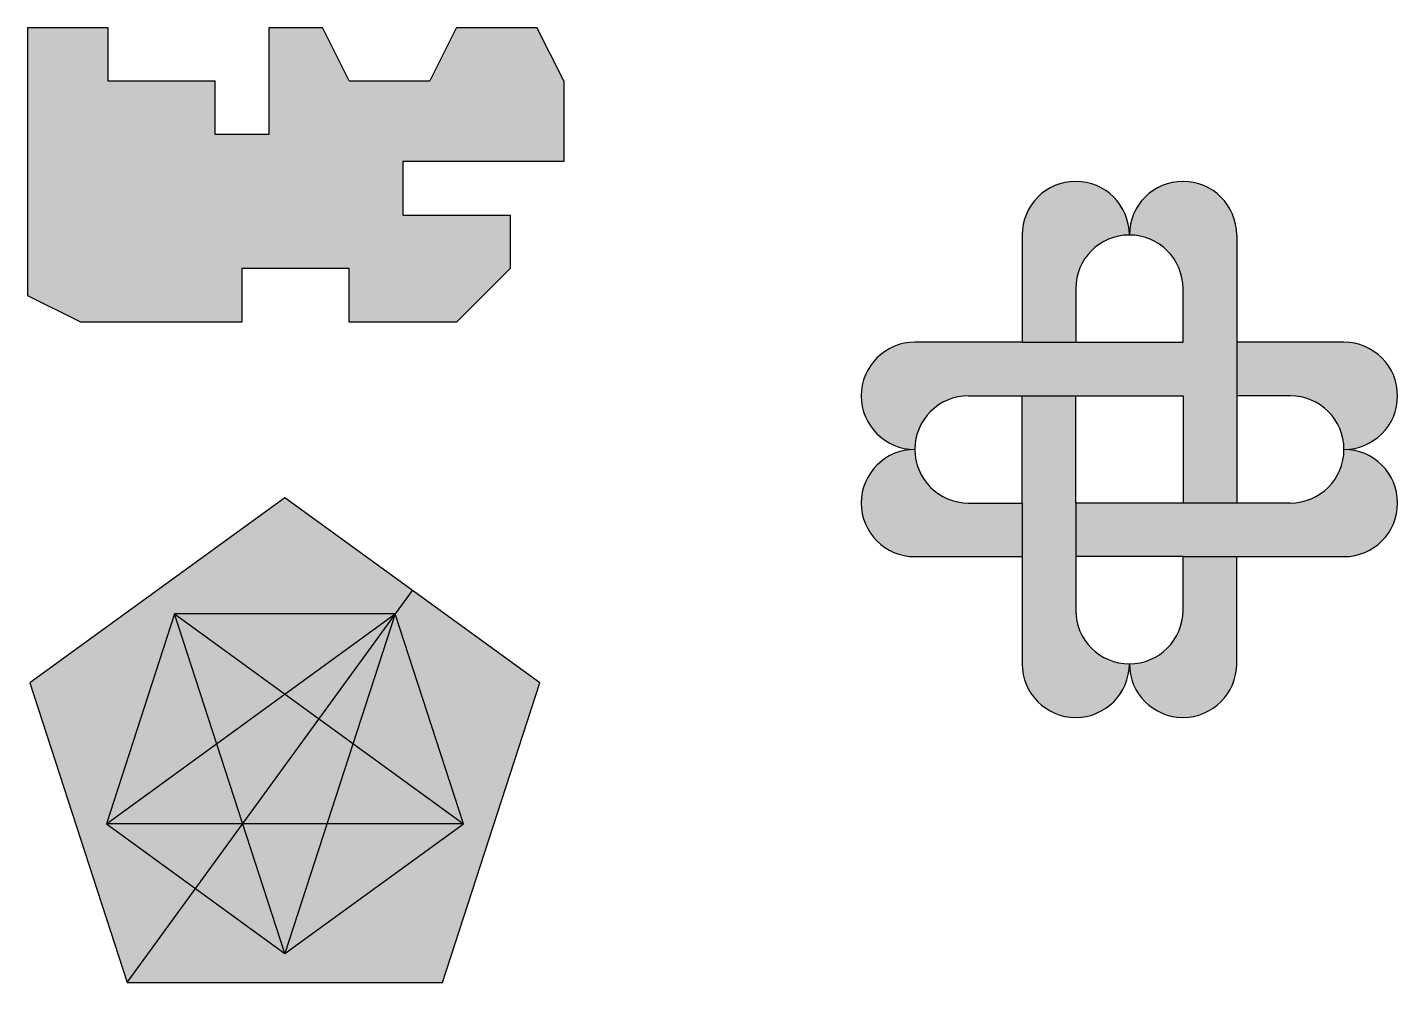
# Model space of a CAD drawing. Header units: millimetres. Extents: x 102 to 357, y 256 to 434.
import ezdxf

# ---------------------------------------------------------------- set-up
doc = ezdxf.new("R2010")
doc.units = ezdxf.units.MM

msp = doc.modelspace()

# ---------------------------------------------------------------- hatches: boundary and pattern name
at = {"true_color": 0xf8991e}
h = msp.add_hatch(color=30, dxfattribs=at)
h.dxf.hatch_style = 1
h.set_gradient(color1=(248, 153, 30), color2=(255, 255, 0), name='INVSPHERICAL')
h.paths.add_polyline_path([(136.77, 414.38), (136.77, 424.38), (116.77, 424.38), (116.77, 434.38), (101.77, 434.38), (101.77, 384.38), (111.77, 379.38), (141.77, 379.38), (141.77, 389.38), (161.77, 389.38), (161.77, 379.38), (181.77, 379.38), (191.77, 389.38), (191.77, 399.38), (171.77, 399.38), (171.77, 409.38), (201.77, 409.38), (201.77, 424.38), (196.77, 434.38), (181.77, 434.38), (176.77, 424.38), (161.77, 424.38), (156.77, 434.38), (146.77, 434.38), (146.77, 414.38)])
h = msp.add_hatch(color=256)
h.dxf.hatch_style = 1
h.set_gradient(color1=(221, 179, 212), color2=(147, 39, 143))
h.paths.add_polyline_path([(327.22, 395.65, 1), (307.22, 395.65, -0.414214), (317.22, 385.65), (317.22, 375.65), (297.22, 375.65), (287.22, 375.65), (267.22, 375.65, 1), (267.22, 355.65, -0.414214), (277.22, 365.65), (317.22, 365.65), (317.22, 345.65), (327.22, 345.65)])
h.paths.add_polyline_path([(347.22, 375.65), (327.22, 375.65), (327.22, 365.65), (337.22, 365.65, -0.414214), (347.22, 355.65, 1)])
h.paths.add_polyline_path([(347.22, 355.65, -0.414214), (337.22, 345.65), (327.22, 345.65), (317.22, 345.65), (297.22, 345.65), (297.22, 335.65), (317.22, 335.65), (347.22, 335.65, 1)])
h.paths.add_polyline_path([(327.22, 335.65), (317.22, 335.65), (317.22, 325.65, -0.414214), (307.22, 315.65, 1), (327.22, 315.65)])
h.paths.add_polyline_path([(297.22, 325.65), (297.22, 345.65), (297.22, 365.65), (287.22, 365.65), (287.22, 345.65), (287.22, 315.65, 1), (307.22, 315.65, -0.414214)])
h.paths.add_polyline_path([(287.22, 345.65), (277.22, 345.65, -0.414214), (267.22, 355.65, 1), (267.22, 335.65), (287.22, 335.65)])
h.paths.add_polyline_path([(307.22, 395.65, 1), (287.22, 395.65), (287.22, 375.65), (297.22, 375.65), (297.22, 385.65, -0.414214)], flags=17)
h = msp.add_hatch(color=30, dxfattribs=at)
h.dxf.hatch_style = 1
h.set_gradient(color1=(0, 0, 255), color2=(173, 221, 247))
h.paths.add_polyline_path([(129.2, 324.95), (116.49, 285.82), (137.06, 300.77)], flags=17)
h.paths.add_polyline_path([(149.77, 310.01), (129.2, 324.95), (137.06, 300.77)], flags=17)
h.paths.add_polyline_path([(170.35, 324.95), (129.2, 324.95), (149.77, 310.01)], flags=17)
h.paths.add_polyline_path([(170.35, 324.95), (149.77, 310.01), (156.13, 305.39)], flags=17)
h.paths.add_polyline_path([(170.35, 324.95), (156.13, 305.39), (162.49, 300.77)], flags=17)
h.paths.add_polyline_path([(170.35, 324.95), (162.49, 300.77), (183.06, 285.82)], flags=17)
h.paths.add_polyline_path([(162.49, 300.77), (157.63, 285.82), (183.06, 285.82)], flags=17)
h.paths.add_polyline_path([(162.49, 300.77), (156.13, 305.39), (141.92, 285.82), (157.63, 285.82)], flags=17)
h.paths.add_polyline_path([(137.06, 300.77), (116.49, 285.82), (141.92, 285.82)], flags=17)
h.paths.add_polyline_path([(156.13, 305.39), (149.77, 310.01), (137.06, 300.77), (141.92, 285.82)], flags=17)
h.paths.add_polyline_path([(141.92, 285.82), (116.49, 285.82), (133.13, 273.73)], flags=17)
h.paths.add_polyline_path([(141.92, 285.82), (133.13, 273.73), (149.77, 261.64)], flags=17)
h.paths.add_polyline_path([(157.63, 285.82), (141.92, 285.82), (149.77, 261.64)], flags=17)
h.paths.add_polyline_path([(183.06, 285.82), (157.63, 285.82), (149.77, 261.64)], flags=17)
h.paths.add_polyline_path([(197.33, 312.09), (173.55, 329.36), (170.35, 324.95), (183.06, 285.82), (149.77, 261.64), (133.13, 273.73), (120.39, 256.19), (179.16, 256.19)])
h.paths.add_polyline_path([(133.13, 273.73), (116.49, 285.82), (129.2, 324.95), (170.35, 324.95), (173.55, 329.36), (149.77, 346.64), (102.22, 312.09), (120.39, 256.19)])

# ---------------------------------------------------------------- linework, layer by layer
for p, q in [((101.77, 434.38), (116.77, 434.38)), ((101.77, 434.38), (101.77, 384.38)), ((116.77, 434.38), (116.77, 424.38)), ((146.77, 434.38), (146.77, 414.38)), ((146.77, 434.38), (156.77, 434.38)), ((161.77, 424.38), (156.77, 434.38)), ((181.77, 434.38), (176.77, 424.38)), ((181.77, 434.38), (196.77, 434.38)), ((201.77, 424.38), (196.77, 434.38)), ((116.77, 424.38), (136.77, 424.38)), ((136.77, 414.38), (136.77, 424.38)), ((161.77, 424.38), (176.77, 424.38)), ((201.77, 424.38), (201.77, 409.38)), ((146.77, 414.38), (136.77, 414.38)), ((201.77, 409.38), (171.77, 409.38)), ((171.77, 409.38), (171.77, 399.38)), ((171.77, 399.38), (191.77, 399.38)), ((191.77, 399.38), (191.77, 389.38)), ((287.22, 395.65), (287.22, 375.65)), ((327.22, 395.65), (327.22, 345.65)), ((161.77, 389.38), (141.77, 389.38)), ((141.77, 389.38), (141.77, 379.38)), ((161.77, 379.38), (161.77, 389.38)), ((181.77, 379.38), (191.77, 389.38)), ((101.77, 384.38), (111.77, 379.38)), ((297.22, 385.65), (297.22, 375.65)), ((317.22, 375.65), (317.22, 385.65)), ((141.77, 379.38), (111.77, 379.38)), ((181.77, 379.38), (161.77, 379.38)), ((287.22, 375.65), (267.22, 375.65)), ((287.22, 375.65), (297.22, 375.65)), ((297.22, 375.65), (317.22, 375.65)), ((347.22, 375.65), (327.22, 375.65)), ((277.22, 365.65), (317.22, 365.65)), ((287.22, 345.65), (287.22, 365.65)), ((297.22, 345.65), (297.22, 365.65)), ((317.22, 365.65), (317.22, 345.65)), ((337.22, 365.65), (327.22, 365.65)), ((277.22, 345.65), (287.22, 345.65)), ((287.22, 345.65), (287.22, 315.65)), ((317.22, 345.65), (297.22, 345.65)), ((297.22, 345.65), (297.22, 325.65)), ((327.22, 345.65), (317.22, 345.65)), ((337.22, 345.65), (327.22, 345.65)), ((267.22, 335.65), (287.22, 335.65)), ((317.22, 335.65), (297.22, 335.65)), ((317.22, 325.65), (317.22, 335.65)), ((317.22, 335.65), (347.22, 335.65)), ((327.22, 315.65), (327.22, 335.65)), ((120.39, 256.19), (173.55, 329.36)), ((116.49, 285.82), (170.35, 324.95)), ((129.2, 324.95), (183.06, 285.82)), ((149.77, 261.64), (129.2, 324.95)), ((170.35, 324.95), (149.77, 261.64)), ((183.06, 285.82), (116.49, 285.82))]:
    msp.add_line(p, q)
for points in [[(149.77, 346.64), (102.22, 312.09), (120.39, 256.19), (179.16, 256.19), (197.33, 312.09)], [(170.35, 324.95), (129.2, 324.95), (116.49, 285.82), (149.77, 261.64), (183.06, 285.82)]]:
    msp.add_lwpolyline(points, close=True)
for centre, start, end in [((297.22, 395.65), 0, 180), ((317.22, 395.65), 0, 180), ((307.22, 385.65), 0, 180), ((267.22, 365.65), 90, 270), ((347.22, 365.65), 270, 90), ((277.22, 355.65), 90, 270), ((337.22, 355.65), 270, 90), ((267.22, 345.65), 90, 270), ((347.22, 345.65), 270, 90), ((307.22, 325.65), 180, 0), ((297.22, 315.65), 180, 0), ((317.22, 315.65), 180, 0)]:
    msp.add_arc(centre, 10, start, end)

doc.saveas('drawing.dxf')
